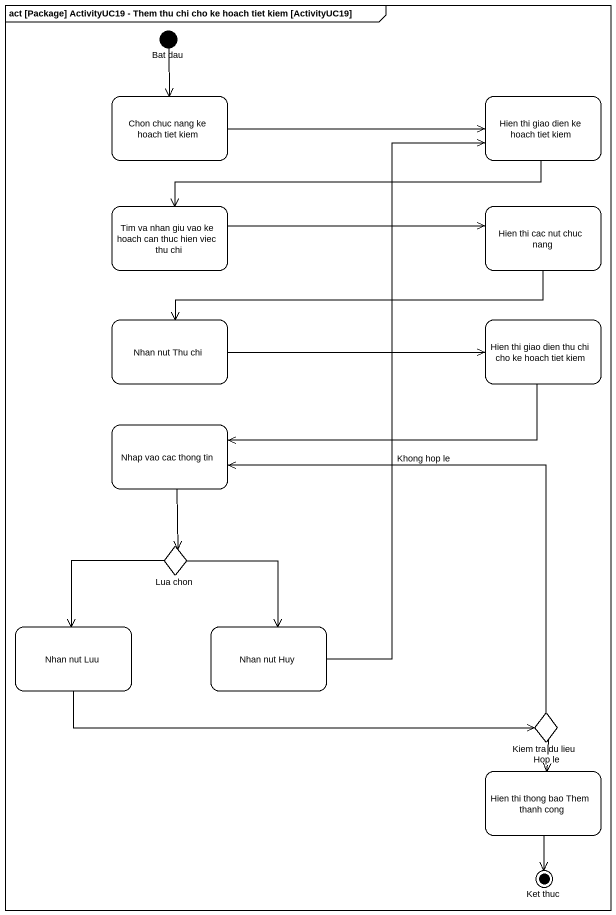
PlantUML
@startuml
mainframe act [Package] ActivityUC19 - Them thu chi cho ke hoach tiet kiem [ActivityUC19]
hide empty description
state "Bat dau" as Bat_dau <<start>> #FFFFFF
state "Chon chuc nang ke hoach tiet kiem" as Chon_chuc_nang_ke_hoach #FFFFFF
state "Hien thi giao dien ke hoach tiet kiem" as Hien_thi_giao_dien_ke_hoach #FFFFFF
state "Tim va nhan giu vao ke hoach can thuc hien viec thu chi" as Tim_va_nhan_giu_vao_ke #FFFFFF
state "Hien thi cac nut chuc nang" as Hien_thi_cac_nut_chuc_nang #FFFFFF
state "Nhan nut Thu chi" as Nhan_nut_Thu_chi #FFFFFF
state "Hien thi giao dien thu chi cho ke hoach tiet kiem" as Hien_thi_giao_dien_thu_chi #FFFFFF
state "Nhap vao cac thong tin" as Nhap_vao_cac_thong_tin #FFFFFF
state "Lua chon" as Lua_chon <<choice>> #FFFFFF
state "Nhan nut Luu" as Nhan_nut_Luu #FFFFFF
state "Nhan nut Huy" as Nhan_nut_Huy #FFFFFF
state "Kiem tra du lieu" as Kiem_tra_du_lieu <<choice>> #FFFFFF
state "Hien thi thong bao Them thanh cong" as Hien_thi_thong_bao_Them #FFFFFF
state "Ket thuc" as Ket_thuc <<end>> #FFFFFF
Bat_dau --> Chon_chuc_nang_ke_hoach
Chon_chuc_nang_ke_hoach -right-> Hien_thi_giao_dien_ke_hoach
Hien_thi_giao_dien_ke_hoach -left-> Tim_va_nhan_giu_vao_ke
Tim_va_nhan_giu_vao_ke -right-> Hien_thi_cac_nut_chuc_nang
Hien_thi_cac_nut_chuc_nang -left-> Nhan_nut_Thu_chi
Nhan_nut_Thu_chi -right-> Hien_thi_giao_dien_thu_chi
Hien_thi_giao_dien_thu_chi -left-> Nhap_vao_cac_thong_tin
Nhap_vao_cac_thong_tin --> Lua_chon
Lua_chon --> Nhan_nut_Luu
Lua_chon --> Nhan_nut_Huy
Nhan_nut_Luu -right-> Kiem_tra_du_lieu
Nhan_nut_Huy -up-> Hien_thi_giao_dien_ke_hoach
Kiem_tra_du_lieu -up-> Nhap_vao_cac_thong_tin : Khong hop le
Kiem_tra_du_lieu --> Hien_thi_thong_bao_Them : Hop le
Hien_thi_thong_bao_Them --> Ket_thuc
@enduml
